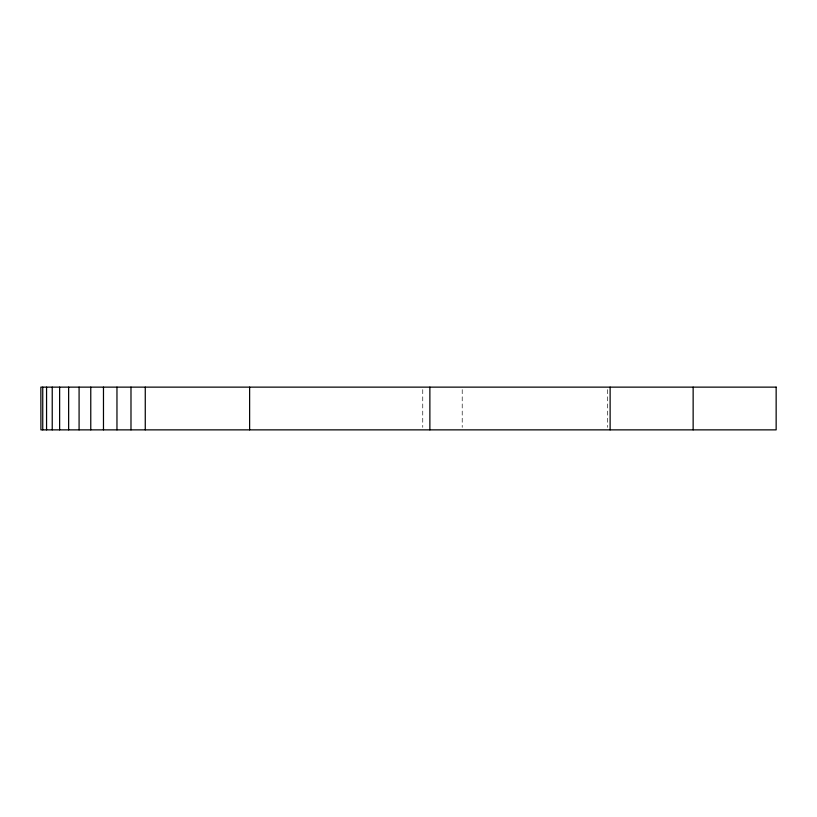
<?xml version="1.0" encoding="UTF-8"?>
<svg xmlns="http://www.w3.org/2000/svg" width="817" height="817" viewBox="0 0 817 817"><rect width="100%" height="100%" fill="white"/><g stroke="black" fill="none" stroke-linecap="round" stroke-linejoin="round"><path stroke-width="0.61" stroke-dasharray="4.08 3.06" d="M607.511 389.648L607.511 427.352M462.208 389.648L462.208 427.352M422.757 389.648L422.757 427.352"/><path stroke-width="1.23" d="M693.143 387.135L693.143 429.865M610.125 387.135L610.125 429.865M429.875 387.135L429.875 429.865M249.624 387.135L249.624 429.865M145.263 387.135L145.263 429.865M130.986 387.135L130.986 429.865M116.964 387.135L116.964 429.865M103.473 387.135L103.473 429.865M90.769 387.135L90.769 429.865M79.086 387.135L79.086 429.865M68.638 387.135L68.638 429.865M59.631 387.135L59.631 429.865M52.227 387.135L52.227 429.865M46.559 387.135L46.559 429.865M42.75 387.135L42.75 429.865M776.15 387.135L40.85 387.135L40.911 429.865L776.15 429.865L776.15 387.135"/></g></svg>
